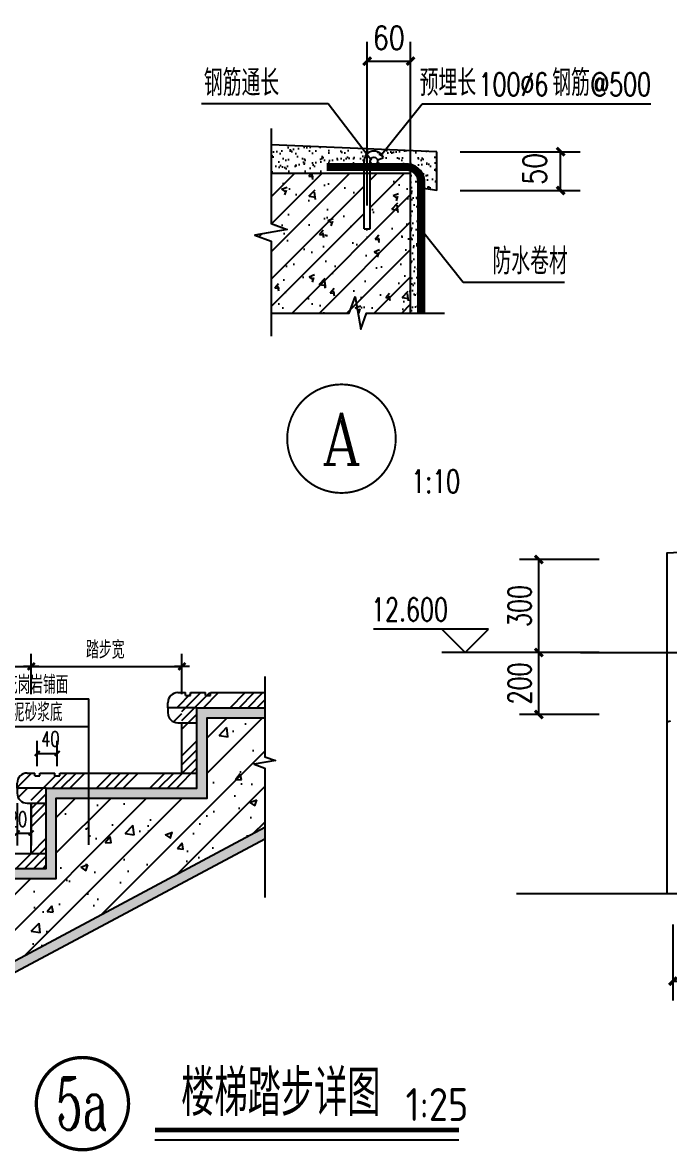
# Model space of a CAD drawing. Extents: x 79570 to 678837, y -1139230 to -612789.
# Drawn here: x 614272 to 618444, y -796054 to -788775 of the extents above; entities that cross this region are included whole.
import ezdxf
from ezdxf.enums import TextEntityAlignment as Align

# ---------------------------------------------------------------- set-up
doc = ezdxf.new("R2010")
doc.units = 0
doc.header["$LTSCALE"] = 1000
doc.header["$MEASUREMENT"] = 0
doc.linetypes.add('DASHED2', pattern=[0.375, 0.25, -0.125])
doc.linetypes.add('DOTE', pattern=[2.42, 2, -0.2, 0.02, -0.2])
for name, color, linetype in [('4', 4, 'Continuous'), ('A-剖-0.20mm.......SECT-L04', 42, 'Continuous'), ('A-剖-填充.........SECT-PATT', 156, 'Continuous'), ('A-立-线.18........ELEV-L.18', 153, 'Continuous'), ('A-通-结构剖线.....COMM-STRU-SECT', 20, 'Continuous'), ('A-通-轴线.........COMM-GRID', 27, 'DOTE'), ('A_FINISH', 54, 'Continuous'), ('AXIS', 3, 'Continuous'), ('DIM_ELEV', 3, 'Continuous'), ('DIM_LEAD', 3, 'Continuous'), ('DIM_SYMB', 3, 'Continuous'), ('PUB_DIM', 3, 'Continuous'), ('PUB_TEXT', 7, 'Continuous'), ('RAIL', 163, 'Continuous'), ('WALL', 255, 'Continuous'), ('防水层', 6, 'Continuous')]:
    doc.layers.add(name, color=color, linetype=linetype)
doc.styles.add('_DIMTXT', font='simplex.shx', dxfattribs={"width": 0.7, "bigfont": 'hztxt.shx'})
doc.styles.add('_HZTXT', font='txt.shx', dxfattribs={"width": 0.8, "bigfont": 'hztxt.shx'})
doc.styles.add('_TCH_DIM', font='SIMPLEX', dxfattribs={"bigfont": 'GBCBIG'})
doc.styles.add('_TCH_DIM_T3', font='SIMPLEX', dxfattribs={"width": 0.705882, "bigfont": 'GBCBIG'})
doc.styles.add('_TCH_LABEL', font='COMPLEX', dxfattribs={"bigfont": 'GBCBIG'})
doc.styles.add('DIM_FONT', font='simplex.shx', dxfattribs={"width": 0.8, "bigfont": 'gbcbig.shx'})
doc.styles.add('HZA', font='GBENOR', dxfattribs={"bigfont": 'GBCBIG'})
doc.dimstyles.new('_LINEAR$$100', dxfattribs={"dimscale": 100, "dimtxt": 2.7, "dimasz": 1, "dimexe": 2.5, "dimexo": 3, "dimgap": 1, "dimtad": 1, "dimdec": 0, "dimzin": 0, "dimdsep": 46, "dimtxsty": '_DIMTXT', "dimblk": 'ARCHTICK', "dimcen": 0.09, "dimclrt": 7, "dimazin": 2, "dimtfac": 1, "dimtdec": 0, "dimtix": 1, "dimtmove": 2, "dimatfit": 3, "dimldrblk": 'ARCHTICK', "dimfxl": 1, "dimtolj": 1, "dimtzin": 0, "dimarcsym": 0})
doc.dimstyles.new('_TCH_ARCH&&25', dxfattribs={"dimtxt": 74.375, "dimasz": 25, "dimexe": 62.5, "dimexo": 75, "dimgap": 25, "dimtad": 1, "dimdec": 0, "dimzin": 0, "dimdsep": 46, "dimtxsty": '_TCH_DIM_T3', "dimblk": 'ARCHTICK', "dimcen": 0.09, "dimclrt": 7, "dimazin": 2, "dimtfac": 1, "dimtdec": 0, "dimtix": 1, "dimtmove": 2, "dimatfit": 3, "dimfxl": 1, "dimtolj": 1, "dimtzin": 0, "dimarcsym": 0})
doc.dimstyles.new('DIMN25', dxfattribs={"dimscale": 0.25, "dimtxt": 300, "dimasz": 100, "dimexe": 250, "dimexo": 300, "dimgap": 150, "dimtad": 1, "dimdec": 0, "dimzin": 0, "dimdsep": 46, "dimtxsty": 'DIM_FONT', "dimblk": 'ARCHTICK', "dimcen": 0.09, "dimclrt": 7, "dimazin": 2, "dimtfac": 1, "dimtdec": 0, "dimtix": 1, "dimtmove": 2, "dimatfit": 3, "dimldrblk": 'ARCHTICK', "dimfxl": 1, "dimtolj": 1, "dimtzin": 0, "dimarcsym": 0})
pattern_1 = [(45, (-353737.4, 145105.34), (-530.3301, 530.3301), []), (45, (-353560.65, 145105.34), (-530.3301, 530.3301), []), (45, (-353383.9, 145105.34), (-530.3301, 530.3301), []), (45, (-353207.1, 145105.34), (-530.3301, 530.3301), [])]

# ---------------------------------------------------------------- blocks, each defined once
blk = doc.blocks.new('_DIMX')
blk.add_line((-150, 0), (150, 0))
at = {"const_width": 50}
blk.add_lwpolyline([(-70, -70), (70, 70)], dxfattribs=at)
blk = doc.blocks.new('_ArchTick')
at = {"color": 0, "linetype": 'ByBlock', "const_width": 0.4}
blk.add_lwpolyline([(-0.5, -0.5), (0.5, 0.5)], dxfattribs=at)
blk = doc.blocks.new('*D76')
at = {"layer": 'Defpoints', "color": 0, "transparency": 16777216}
for p in [(4520, 4091), (4120, 3539), (4520, 3539)]:
    blk.add_point(p, dxfattribs=at)
at = {"layer": 'PUB_DIM', "color": 0, "lineweight": -2, "transparency": 16777216}
for p, q in [((4120, 3839), (4120, 4341)), ((4520, 3839), (4520, 4341)), ((4120, 4091), (4520, 4091))]:
    blk.add_line(p, q, dxfattribs=at)
at = {"layer": 'PUB_DIM', "color": 0, "lineweight": -2, "transparency": 16777216, "xscale": 100, "yscale": 100, "zscale": 100, "rotation": 180}
blk.add_blockref('_ArchTick', (4120, 4091), dxfattribs=at)
at = {"layer": 'PUB_DIM', "color": 0, "lineweight": -2, "transparency": 16777216, "xscale": 100, "yscale": 100, "zscale": 100}
blk.add_blockref('_ArchTick', (4520, 4091), dxfattribs=at)
at = {"layer": 'PUB_DIM', "color": 7, "transparency": 16777216, "insert": (4384, 4378), "char_height": 300, "attachment_point": 5, "style": '_DIMTXT'}
blk.add_mtext('\\A1;40', dxfattribs=at)
blk = doc.blocks.new('*D77')
at = {"layer": 'Defpoints', "color": 0, "transparency": 16777216}
for p in [(3720, 3400), (4000, 3400), (4000, 2506)]:
    blk.add_point(p, dxfattribs=at)
at = {"layer": 'PUB_DIM', "color": 0, "lineweight": -2, "transparency": 16777216}
for p, q in [((3720, 3100), (3720, 2256)), ((4000, 3100), (4000, 2256)), ((3720, 2506), (4000, 2506))]:
    blk.add_line(p, q, dxfattribs=at)
at = {"layer": 'PUB_DIM', "color": 0, "lineweight": -2, "transparency": 16777216, "xscale": 100, "yscale": 100, "zscale": 100, "rotation": 180}
blk.add_blockref('_ArchTick', (3720, 2506), dxfattribs=at)
at = {"layer": 'PUB_DIM', "color": 0, "lineweight": -2, "transparency": 16777216, "xscale": 100, "yscale": 100, "zscale": 100}
blk.add_blockref('_ArchTick', (4000, 2506), dxfattribs=at)
at = {"layer": 'PUB_DIM', "color": 7, "transparency": 16777216, "insert": (3738, 2782), "char_height": 300, "attachment_point": 5, "style": '_DIMTXT'}
blk.add_mtext('\\A1;20', dxfattribs=at)
blk = doc.blocks.new('*D3628')
at = {"layer": 'Defpoints', "color": 0, "transparency": 16777216}
for p in [(623300.8, -849346.4), (623550.8, -849346.4), (623550.8, -849603.8)]:
    blk.add_point(p, dxfattribs=at)
at = {"layer": 'PUB_DIM', "color": 0, "lineweight": -2, "transparency": 16777216}
for p, q in [((623300.8, -849421.4), (623300.8, -849666.3)), ((623550.8, -849421.4), (623550.8, -849666.3)), ((623300.8, -849603.8), (623550.8, -849603.8))]:
    blk.add_line(p, q, dxfattribs=at)
at = {"layer": 'PUB_DIM', "color": 0, "lineweight": -2, "transparency": 16777216, "xscale": 25, "yscale": 25, "zscale": 25, "rotation": 180}
blk.add_blockref('_ArchTick', (623300.8, -849603.8), dxfattribs=at)
at = {"layer": 'PUB_DIM', "color": 0, "lineweight": -2, "transparency": 16777216, "xscale": 25, "yscale": 25, "zscale": 25}
blk.add_blockref('_ArchTick', (623550.8, -849603.8), dxfattribs=at)
at = {"layer": 'PUB_DIM', "color": 7, "transparency": 16777216, "insert": (623425.8, -849541.6), "char_height": 74.38, "attachment_point": 5, "style": '_TCH_DIM_T3'}
blk.add_mtext('\\A1;250', dxfattribs=at)
blk = doc.blocks.new('*D3630')
at = {"layer": 'Defpoints', "color": 0, "transparency": 16777216}
for p in [(622868.3, -848544), (623137.6, -848544), (623137.6, -848744)]:
    blk.add_point(p, dxfattribs=at)
at = {"layer": 'PUB_DIM', "color": 0, "lineweight": -2, "transparency": 16777216}
for p, q in [((623062.6, -848544), (622805.8, -848544)), ((622868.3, -848744), (622868.3, -848544)), ((623062.6, -848744), (622805.8, -848744))]:
    blk.add_line(p, q, dxfattribs=at)
at = {"layer": 'PUB_DIM', "color": 0, "lineweight": -2, "transparency": 16777216, "xscale": 25, "yscale": 25, "zscale": 25}
for p, rotation in [((622868.3, -848544), 90), ((622868.3, -848744), 270)]:
    blk.add_blockref('_ArchTick', p, dxfattribs=dict(at, rotation=rotation))
at = {"layer": 'PUB_DIM', "color": 7, "transparency": 16777216, "insert": (622806.1, -848644), "char_height": 74.38, "attachment_point": 5, "rotation": 90, "style": '_TCH_DIM_T3'}
blk.add_mtext('\\A1;200', dxfattribs=at)
blk = doc.blocks.new('*D3631')
at = {"layer": 'Defpoints', "color": 0, "transparency": 16777216}
for p in [(622868.3, -848244), (623137.6, -848244), (623137.6, -848544)]:
    blk.add_point(p, dxfattribs=at)
at = {"layer": 'PUB_DIM', "color": 0, "lineweight": -2, "transparency": 16777216}
for p, q in [((623062.6, -848244), (622805.8, -848244)), ((622868.3, -848544), (622868.3, -848244)), ((623062.6, -848544), (622805.8, -848544))]:
    blk.add_line(p, q, dxfattribs=at)
at = {"layer": 'PUB_DIM', "color": 0, "lineweight": -2, "transparency": 16777216, "xscale": 25, "yscale": 25, "zscale": 25}
for p, rotation in [((622868.3, -848244), 90), ((622868.3, -848544), 270)]:
    blk.add_blockref('_ArchTick', p, dxfattribs=dict(at, rotation=rotation))
at = {"layer": 'PUB_DIM', "color": 7, "transparency": 16777216, "insert": (622806.1, -848394), "char_height": 74.38, "attachment_point": 5, "rotation": 90, "style": '_TCH_DIM_T3'}
blk.add_mtext('\\A1;300', dxfattribs=at)
blk = doc.blocks.new('*D172')
at = {"layer": 'Defpoints', "color": 0, "transparency": 16777216}
for p in [(-4887110.3, -2036040.3), (-4887250.3, -2036580.6), (-4887110.3, -2036580.6)]:
    blk.add_point(p, dxfattribs=at)
at = {"layer": 'PUB_DIM', "color": 0, "lineweight": -2, "transparency": 16777216}
for p, q in [((-4887250.3, -2036505.6), (-4887250.3, -2035977.8)), ((-4887110.3, -2036505.6), (-4887110.3, -2035977.8)), ((-4887250.3, -2036040.3), (-4887110.3, -2036040.3))]:
    blk.add_line(p, q, dxfattribs=at)
at = {"layer": 'PUB_DIM', "color": 0, "lineweight": -2, "transparency": 16777216, "xscale": 25, "yscale": 25, "zscale": 25, "rotation": 180}
blk.add_blockref('_ArchTick', (-4887250.3, -2036040.3), dxfattribs=at)
at = {"layer": 'PUB_DIM', "color": 0, "lineweight": -2, "transparency": 16777216, "xscale": 25, "yscale": 25, "zscale": 25}
blk.add_blockref('_ArchTick', (-4887110.3, -2036040.3), dxfattribs=at)
at = {"layer": 'PUB_DIM', "color": 7, "transparency": 16777216, "insert": (-4887180.3, -2035965.3), "char_height": 75, "attachment_point": 5, "style": 'DIM_FONT'}
blk.add_mtext('\\A1;60', dxfattribs=at)
blk = doc.blocks.new('*D173')
at = {"layer": 'Defpoints', "color": 0, "transparency": 16777216}
for p in [(-4887025.3, -2036332.5), (-4886626.2, -2036332.5), (-4887025.3, -2036457.5)]:
    blk.add_point(p, dxfattribs=at)
at = {"layer": 'PUB_DIM', "color": 0, "lineweight": -2, "transparency": 16777216}
for p, q in [((-4886950.3, -2036332.5), (-4886563.7, -2036332.5)), ((-4886626.2, -2036457.5), (-4886626.2, -2036332.5)), ((-4886950.3, -2036457.5), (-4886563.7, -2036457.5))]:
    blk.add_line(p, q, dxfattribs=at)
at = {"layer": 'PUB_DIM', "color": 0, "lineweight": -2, "transparency": 16777216, "xscale": 25, "yscale": 25, "zscale": 25}
for p, rotation in [((-4886626.2, -2036332.5), 90), ((-4886626.2, -2036457.5), 270)]:
    blk.add_blockref('_ArchTick', p, dxfattribs=dict(at, rotation=rotation))
at = {"layer": 'PUB_DIM', "color": 7, "transparency": 16777216, "insert": (-4886709.7, -2036387.7), "char_height": 75, "attachment_point": 5, "rotation": 90, "style": 'DIM_FONT'}
blk.add_mtext('\\A1;50', dxfattribs=at)
blk = doc.blocks.new('L3')
h = blk.add_hatch()
h.set_pattern_fill('ANSI34', color=8, scale=1000, style=0)
h.set_pattern_definition([(45, (-144320.3, 45024.85), (-530.33, 530.33), []), (45, (-144143.55, 45024.85), (-530.33, 530.33), []), (45, (-143966.8, 45024.85), (-530.33, 530.33), []), (45, (-143790, 45024.85), (-530.33, 530.33), [])])
h.paths.add_polyline_path([(1300, 1800), (1000, 1800), (1000, 500), (1300, 500)])
h.paths.add_polyline_path([(0, 500), (0, 200), (1300, 200), (1300, 500)])
h.paths.add_polyline_path([(4300, 3400), (4000, 3400), (4000, 2100), (4300, 2100)])
h.paths.add_polyline_path([(7000, 3700), (7300, 3700), (7300, 5000), (7000, 5000)])
h.paths.add_polyline_path([(6920, 5300, 0.4142136), (6720, 5100), (6720, 5000), (7300, 5000), (8650.2, 5000), (8650.2, 5300)])
edge = h.paths.add_edge_path()
edge.add_line((4070, 3643), (4070, 3700))
edge.add_line((4070, 3700), (3920, 3700))
edge.add_arc((3920, 3500), 200, 90, 180)
edge.add_line((3720, 3500), (3720, 3400))
edge.add_line((3720, 3400), (7300, 3400))
edge.add_line((7300, 3400), (7300, 3700))
edge.add_line((7300, 3700), (4570, 3700))
edge.add_line((4570, 3700), (4570, 3643))
edge.add_line((4570, 3643), (4470, 3643))
edge.add_line((4470, 3643), (4470, 3700))
edge.add_line((4470, 3700), (4170, 3700))
edge.add_line((4170, 3700), (4170, 3643))
edge.add_line((4170, 3643), (4070, 3643))
edge = h.paths.add_edge_path()
edge.add_line((1570, 2100), (1570, 2043))
edge.add_line((1570, 2043), (1490, 2043))
edge.add_line((1490, 2043), (1490, 2100))
edge.add_line((1490, 2100), (920, 2100))
edge.add_arc((920, 1900), 200, 90, 180)
edge.add_line((720, 1900), (720, 1800))
edge.add_line((720, 1800), (4300, 1800))
edge.add_line((4300, 1800), (4300, 2100))
edge.add_line((4300, 2100), (1570, 2100))
h = blk.add_hatch()
h.set_pattern_fill('AR-SAND', color=256, scale=100, style=0)
h.set_pattern_definition([(37.5, (-144320.32, 45024.85), (-6.29934, 192.68238), [0, -152, 0, -170, 0, -162.5]), (7.5, (-144320.32, 45024.85), (176.97767, 282.2146), [0, -82, 0, -137, 0, -52.5]), (327.5, (-144443.32, 45024.85), (311.41419, 0.5659), [0, -50, 0, -180, 0, -235]), (317.5, (-144443.32, 45024.85), (300.61266, 87.76756), [0, -25, 0, -118, 0, -135])])
h.paths.add_polyline_path([(4500, 3200), (7500, 3200), (7500, 4800), (8650.2, 4800), (8650.2, 5000), (7300, 5000), (7300, 3400), (4300, 3400), (4300, 1800), (1300, 1800), (1300, 200), (0, 200), (0, 0), (1500, 0), (1500, 1600), (4500, 1600)])
h = blk.add_hatch()
h.set_pattern_fill('ANSI34', color=8, scale=1000, style=0)
h.set_pattern_definition(pattern_1)
h.paths.add_polyline_path([(7000, 5000), (6720, 5000), (6720, 4900, 0.4142136), (6920, 4700), (7000, 4700)])
h = blk.add_hatch()
h.set_pattern_fill('ANSI34', color=8, scale=1000, style=0)
h.set_pattern_definition(pattern_1)
h.paths.add_polyline_path([(4000, 3400), (3720, 3400), (3720, 3300, 0.4142136), (3920, 3100), (4000, 3100)])
h = blk.add_hatch()
h.set_pattern_fill('AR-SAND', color=256, scale=100, style=0)
h.set_pattern_definition([(37.5, (-144320.32, 38062.65), (-6.29934, 192.68238), [0, -152, 0, -170, 0, -162.5]), (7.5, (-144320.32, 38062.65), (176.97767, 282.2146), [0, -82, 0, -137, 0, -52.5]), (327.5, (-144443.32, 38062.65), (311.41419, 0.5659), [0, -50, 0, -180, 0, -235]), (317.5, (-144443.32, 38062.65), (300.61266, 87.76756), [0, -25, 0, -118, 0, -135])])
h.paths.add_polyline_path([(8650.2, 2386.8), (8650.2, 2613.5), (0, -2000), (0, -2226.7)])
h = blk.add_hatch()
h.set_pattern_fill('ANSI34', color=8, scale=1000, style=0)
h.set_pattern_definition(pattern_1)
h.paths.add_polyline_path([(1000, 1800), (720, 1800), (720, 1700, 0.4142136), (920, 1500), (1000, 1500)])
at = {"layer": 'RAIL'}
h = blk.add_hatch(dxfattribs=at)
h.set_pattern_fill('钢筋混凝土', color=8, scale=100, style=0)
h.set_pattern_definition([(45, (-467490.9, -134740.1), (-353.5534, 353.5534), []), (50, (-467490.9, -134740.1), (1434.5204, -125.5043), [150, -1650]), (355, (-467490.9, -134740.1), (-277.5027, 1504.3843), [120, -1320]), (100.4514, (-467371.3, -134750.6), (1157.0188, 1378.879), [127.4804, -1402.2842]), (46.1842, (-467490.9, -134340.1), (2134.482, -331.038), [225, -2475]), (96.6356, (-467313, -134367.7), (1869.325, 1948.236), [191.221, -2103.426]), (351.1842, (-467490.9, -134340.1), (1869.324, 1948.237), [180, -1980]), (21, (-467290.9, -134440.1), (1193.814, -805.2378), [150, -1650]), (326, (-467290.9, -134440.1), (486.6307, 1450.3), [120, -1320]), (71.4514, (-467191.4, -134507.2), (1680.4453, 645.061), [127.4804, -1402.2842]), (37.5, (-467490.9, -134740.1), (24.3197, 665.7877), [0, -1304, 0, -1340, 0, -1325]), (7.5, (-467490.9, -134740.1), (526.1391, 788.8234), [0, -764, 0, -1274, 0, -505]), (327.5, (-467936.9, -134740.1), (1067.6449, -45.10974), [0, -500, 0, -1560, 0, -2070]), (317.5, (-468136.9, -134740.1), (1166.3723, 200.21), [0, -650, 0, -1036, 0, -1470])])
h.paths.add_polyline_path([(4500, 1600), (1500, 1600), (1500, 0), (0, 0), (0, -789.1), (210, -865.6), (0, -902.6), (0, -2000), (8650.2, 2613.5), (8650.2, 3800), (8440.2, 3874.5), (8650.2, 3911.6), (8650.2, 4800), (7500, 4800), (7500, 3200), (4500, 3200)])
at = {"color": 4}
for p, q in [((6920, 5300), (7070, 5300)), ((7170, 5300), (7470, 5300)), ((7570, 5300), (8650.2, 5300)), ((6720, 5000), (6720, 5100)), ((6720, 5000), (6720, 5100)), ((6720, 5000), (6720, 4900)), ((7300, 5000), (6720, 5000)), ((6920, 4700), (7300, 4700)), ((7000, 3700), (7000, 4700)), ((3920, 3700), (4070, 3700)), ((4170, 3700), (4470, 3700)), ((4170, 3700), (4470, 3700)), ((4570, 3700), (7300, 3700)), ((3720, 3400), (3720, 3500)), ((3720, 3400), (3720, 3500)), ((4300, 3400), (3720, 3400)), ((3720, 3400), (3720, 3300)), ((3920, 3100), (4300, 3100)), ((4000, 2100), (4000, 3100)), ((8650.2, 2386.8), (0, -2226.7)), ((920, 2100), (1070, 2100)), ((1170, 2100), (1470, 2100)), ((1570, 2100), (4300, 2100)), ((720, 1800), (720, 1900)), ((720, 1800), (720, 1700)), ((1300, 1800), (720, 1800)), ((920, 1500), (1300, 1500)), ((1000, 500), (1000, 1500)), ((0, 500), (1000, 500))]:
    blk.add_line(p, q, dxfattribs=at)
for p, q in [((7300, 5000), (6720, 5000)), ((7300, 5000), (6720, 5000)), ((4300, 3400), (3720, 3400)), ((4300, 3400), (3720, 3400)), ((1300, 1800), (720, 1800))]:
    blk.add_line(p, q)
blk.add_lwpolyline([(0, 200), (1300, 200), (1300, 1800), (4300, 1800), (4300, 3400), (7300, 3400), (7300, 5000), (8650.2, 5000)], dxfattribs=at)
for centre, start, end in [((6920, 5100), 90, 180), ((6920, 4900), 180, 270), ((3920, 3500), 90, 180), ((3920, 3300), 180, 270), ((920, 1900), 90, 180), ((920, 1700), 180, 270)]:
    blk.add_arc(centre, 200, start, end, dxfattribs=at)
at = {"layer": '4'}
for p, q in [((7070, 5243), (7070, 5300)), ((7070, 5243), (7170, 5243)), ((7170, 5243), (7170, 5300)), ((7470, 5243), (7470, 5300)), ((7470, 5243), (7570, 5243)), ((7570, 5243), (7570, 5300)), ((4070, 3643), (4070, 3700)), ((4070, 3643), (4170, 3643)), ((4170, 3643), (4170, 3700)), ((4470, 3643), (4470, 3700)), ((4470, 3643), (4570, 3643)), ((4570, 3643), (4570, 3700)), ((1070, 2043), (1070, 2100)), ((1070, 2043), (1170, 2043)), ((1170, 2043), (1170, 2100)), ((1470, 2043), (1470, 2100)), ((1470, 2043), (1570, 2043)), ((1570, 2043), (1570, 2100))]:
    blk.add_line(p, q, dxfattribs=at)
at = {"layer": 'AXIS'}
for p, q in [((7470, 5243), (7570, 5243)), ((4470, 3643), (4570, 3643)), ((1470, 2043), (1570, 2043))]:
    blk.add_line(p, q, dxfattribs=at)
at = {"layer": 'PUB_DIM'}
for p, q in [((1000, 5270), (1000, 6070.5)), ((4000, 5270), (4000, 6070.5)), ((4000, 5270), (4000, 6070.5)), ((7000, 5270), (7000, 6070.5)), ((1000, 5820.5), (4000, 5820.5)), ((1001, 5820.5), (1000, 5820.5)), ((3999, 5820.5), (3998, 5820.5)), ((3999, 5820.5), (3998, 5820.5)), ((4000, 5820.5), (6956.4, 5820.5)), ((4000, 5820.5), (4000, 5820.5)), ((4001, 5820.5), (4002, 5820.5)), ((4001, 5820.5), (4002, 5820.5)), ((7001, 5820.5), (7002, 5820.5)), ((2676.8, 5178.2, 0), (5144.8, 5178.2, 0)), ((5144.8, 2274.2, 0), (5144.8, 5178.2, 0)), ((65.4, 5094.7), (-735.1, 5094.7)), ((-485.1, 5095.7), (-485.1, 5096.7)), ((-485.1, 3694.7), (-485.1, 5094.7)), ((2676.8, 4628.2, 0), (5144.8, 4628.2, 0)), ((65.4, 3694.7), (-735.1, 3694.7)), ((65.4, 3694.7), (-735.1, 3694.7)), ((-485.1, 3695.7), (-485.1, 3696.7)), ((-485.1, 2094.7), (-485.1, 3694.7)), ((-485.1, 3693.7), (-485.1, 3692.7)), ((123.3, 3065.4, 0), (1394.6, 3065.4, 0)), ((1394.6, 3065.4, 0), (1120, 2043)), ((1520, 2043), (1394.6, 3065.4, 0)), ((65.4, 2094.7), (-735.1, 2094.7)), ((65.4, 2094.7), (-735.1, 2094.7)), ((-485.1, 2095.7), (-485.1, 2096.7)), ((-485.1, 500), (-485.1, 2094.7)), ((-485.1, 2093.7), (-485.1, 2092.7)), ((65.4, 500), (-735.1, 500)), ((-485.1, 499), (-485.1, 498))]:
    blk.add_line(p, q, dxfattribs=at)
at = {"layer": 'PUB_DIM', "elevation": 0}
for points in [[(8650.2, 5618.7), (8650.2, 4025), (8860.2, 3948.6), (8440.2, 3874.5), (8650.2, 3800), (8650.2, 1222.7)], [(0, 836.3), (0, -789.1), (210, -865.6), (-210, -939.6), (0, -1014.1), (0, -2512.7)]]:
    blk.add_lwpolyline(points, dxfattribs=at)
at = {"layer": 'PUB_DIM'}
for p in [(4000, 5820.5), (4000, 5820.5), (7000, 5820.5), (-485.1, 5094.7), (-485.1, 3694.7), (-485.1, 2094.7)]:
    blk.add_point(p, dxfattribs=at)
at = {"layer": 'WALL', "linetype": 'Continuous'}
blk.add_line((8650.2, 2613.5), (0, -2000), dxfattribs=at)
blk.add_lwpolyline([(0, 0), (1500, 0), (1500, 1600), (4500, 1600), (4500, 3200), (7500, 3200), (7500, 4800), (8650.2, 4800)], dxfattribs=at)
at = {"layer": 'PUB_DIM'}
for p in [(1002, 5820.5), (4000, 5820.5), (4000, 5820.5)]:
    blk.add_blockref('_DIMX', p, dxfattribs=at)
for p, rotation in [((4000, 5820.5), 180), ((4000, 5820.5), 180), ((7000, 5820.5), 180), ((-485.1, 5094.7), 270), ((-485.1, 3694.7), 90), ((-485.1, 3694.7), 270), ((-485.1, 2094.7), 90), ((-485.1, 2094.7), 270), ((-485.1, 500), 90)]:
    blk.add_blockref('_DIMX', p, dxfattribs=dict(at, rotation=rotation))
at = {"layer": 'PUB_TEXT'}
for s, height, style, width, p in [('踏步宽', 350, '_HZTXT', 0.73, (2034.9, 5977.5)), ('踏步宽', 350, '_HZTXT', 0.73, (5090.8, 5977.5)), ('20厚花岗岩铺面', 360, '_DIMTXT', 0.7, (2794.4, 5278.2, 0)), ('1:2水泥砂浆底', 360, '_DIMTXT', 0.7, (2825.1, 4728.2, 0)), ('拉毛防滑', 360, '_DIMTXT', 0.7, (228.1, 3152.9, 0))]:
    blk.add_text(s, height=height, dxfattribs=dict(at, style=style, width=width)).set_placement(p)
at = {"layer": 'PUB_TEXT', "style": '_HZTXT', "width": 0.73}
for p in [(-619.9, 4078.1, 0), (-619.9, 2540.6, 0), (-619.9, 943.3, 0)]:
    blk.add_text('踏步高', height=350, rotation=90, dxfattribs=at).set_placement(p)
at = {"layer": 'PUB_DIM'}
for base, p1, p2, text, picture, middle in [((4520, 4091.2), (4120, 3538.6), (4520, 3538.6), '40', '*D76', (4384.5, 4378.2)), ((4000, 2506.1), (3720, 3400), (4000, 3400), '20', '*D77', (3738.2, 2782.5))]:
    dim = blk.add_linear_dim(base=base, p1=p1, p2=p2, angle=0, text=text, dimstyle='_LINEAR$$100', dxfattribs=at)
    dim.commit()
    dim.dimension.update_dxf_attribs({"geometry": picture, "text_midpoint": middle, "dimtype": 129})
blk = doc.blocks.new('jie9')
at = {"layer": 'A-剖-0.20mm.......SECT-L04'}
blk.add_lwpolyline([(623580.8, -848218.9), (623410.6, -848217), (623410.8, -848216.9), (623280.8, -848224), (623280.8, -848767.2), (623292.5, -848764)], dxfattribs=at)
at = {"layer": 'A-立-线.18........ELEV-L.18'}
blk.add_line((623280.8, -848767.2), (623280.8, -849322.5), dxfattribs=at)
at = {"layer": 'A-通-轴线.........COMM-GRID', "linetype": 'DOTE', "ltscale": 0.25}
blk.add_line((623003.1, -848544), (624308.1, -848544), dxfattribs=at)
at = {"layer": 'DIM_ELEV'}
for p, q in [((622705.8, -848469), (622335.1, -848469)), ((622630.8, -848544), (622555.8, -848469)), ((622630.8, -848544), (622705.8, -848469)), ((622805.8, -848544), (622555.8, -848544))]:
    blk.add_line(p, q, dxfattribs=at)
at = {"layer": 'DIM_SYMB'}
blk.add_lwpolyline([(624308.1, -849322.5), (623580.2, -849322.5), (623561.1, -849375), (623542.6, -849270), (623523.9, -849322.5), (622796, -849322.5)], dxfattribs=at)
at = {"layer": 'PUB_TEXT', "style": '_TCH_DIM', "width": 0.705882}
blk.add_text('12.600', height=74.38, dxfattribs=at).set_placement((622327.6, -848442.8))
at = {"layer": 'PUB_DIM'}
for p1, p2, distance, picture, middle in [((623137.6, -848544), (623137.6, -848244), 269.4, '*D3631', (622806.1, -848394)), ((623137.6, -848744), (623137.6, -848544), 269.4, '*D3630', (622806.1, -848644)), ((623300.8, -849346.4), (623550.8, -849346.4), -257.4, '*D3628', (623425.8, -849541.6))]:
    dim = blk.add_aligned_dim(p1=p1, p2=p2, distance=distance, dimstyle='_TCH_ARCH&&25', dxfattribs=at)
    dim.commit()
    dim.dimension.update_dxf_attribs({"geometry": picture, "text_midpoint": middle})
blk = doc.blocks.new('3fff')
at = {"layer": 'A-剖-填充.........SECT-PATT'}
h = blk.add_hatch(dxfattribs=at)
h.set_pattern_fill('砂灰土', color=256, scale=20, style=0)
h.set_pattern_definition([(37.5, (-4847172.788, -2122664.112), (-1.259867, 38.536475), [0, -30.4, 0, -34, 0, -32.5]), (7.5, (-4847172.79, -2122664.11), (35.395534, 56.44292), [0, -16.4, 0, -27.4, 0, -10.5]), (327.5, (-4847197.39, -2122664.112), (62.282837, 0.113181), [0, -10, 0, -36, 0, -47]), (317.5, (-4847197.39, -2122664.11), (60.122532, 17.55351), [0, -5, 0, -23.6, 0, -27])])
h.paths.add_polyline_path([(-4887085.3, -2036430), (-4887110.3, -2036402.5), (-4887110.3, -2036852.5), (-4887085.3, -2036852.5)])
h.paths.add_polyline_path([(-4887025.3, -2036332.5), (-4887179.5, -2036326.2), (-4887207.4, -2036346.3, -0.134069), (-4887198, -2036360.3), (-4887216.9, -2036366.7, -0.512528), (-4887228.3, -2036382.5), (-4887112.8, -2036382.5, -0.414214), (-4887075.3, -2036420), (-4887075.3, -2036450), (-4887025.3, -2036457.5)])
h.paths.add_polyline_path([(-4887179.5, -2036326.2), (-4887264.3, -2036322.7), (-4887247.6, -2036344.9, -0.353573), (-4887207.4, -2036346.3)])
h.paths.add_polyline_path([(-4887264.3, -2036322.7), (-4887560.2, -2036310.6), (-4887560.2, -2036402.5), (-4887380.3, -2036402.5), (-4887380.3, -2036382.5), (-4887260.3, -2036382.5), (-4887260.3, -2036372.5, -0.25219), (-4887247.6, -2036344.9)])
h = blk.add_hatch(dxfattribs=at)
h.set_pattern_fill('钢筋混凝土', color=256, scale=25, style=0)
h.set_pattern_definition([(45, (-11577800.766, 1497906.74), (-44.1941738, 44.1941738), []), (50, (-11577800.77, 1497906.74), (179.3150457, -15.6880337), [18.75, -206.25]), (355, (-11577800.77, 1497906.74), (-34.6878334, 188.0480334), [15, -165]), (100.4514, (-11577785.82, 1497905.44), (144.6273454, 172.3598855), [15.9350475, -175.285528]), (46.1842, (-11577800.77, 1497956.74), (266.810262, -41.3797536), [28.125, -309.375]), (96.6356, (-11577778.53, 1497953.3), (233.665676, 243.529468), [23.902572, -262.92825]), (351.1842, (-11577800.77, 1497956.74), (233.665486, 243.52965), [22.5, -247.5]), (21, (-11577775.77, 1497944.24), (149.226763, -100.6547227), [18.75, -206.25]), (326, (-11577775.77, 1497944.24), (60.828833, 181.2875113), [15, -165]), (71.4514, (-11577763.33, 1497935.85), (210.055657, 80.632624), [15.9350475, -175.285528]), (37.5, (-11577800.766, 1497906.74), (3.03996383, 83.22346346), [0, -163, 0, -167.5, 0, -165.625]), (7.5, (-11577800.77, 1497906.74), (65.7673844, 98.602928), [0, -95.5, 0, -159.25, 0, -63.125]), (327.5, (-11577856.516, 1497906.74), (133.45560904, -5.63871793), [0, -62.5, 0, -195, 0, -258.75]), (317.5, (-11577881.52, 1497906.74), (145.7965423, 25.0262456), [0, -81.25, 0, -129.5, 0, -183.75])])
h.paths.add_polyline_path([(-4887110.3, -2036402.5), (-4887240.3, -2036402.5), (-4887240.3, -2036580.6), (-4887260.3, -2036580.6), (-4887260.3, -2036402.5), (-4887560.2, -2036402.5), (-4887560.2, -2036564.4), (-4887507.7, -2036583.5), (-4887612.7, -2036602), (-4887560.2, -2036620.6), (-4887560.2, -2036852.5), (-4887345.9, -2036852.5), (-4887326.7, -2036800), (-4887308.2, -2036905), (-4887289.6, -2036852.5), (-4887110.3, -2036852.5)])
at = {"layer": 'A-通-结构剖线.....COMM-STRU-SECT'}
for p, q in [((-4887110.3, -2036402.5), (-4887560.2, -2036402.5)), ((-4887110.3, -2036852.5), (-4887110.3, -2036402.5))]:
    blk.add_line(p, q, dxfattribs=at)
at = {"layer": 'A_FINISH'}
for p, q in [((-4887025.3, -2036332.5), (-4887560.2, -2036310.6)), ((-4887025.3, -2036457.5), (-4887025.3, -2036332.5)), ((-4887025.3, -2036457.5), (-4887075.3, -2036450))]:
    blk.add_line(p, q, dxfattribs=at)
at = {"layer": 'DIM_LEAD'}
for p, q in [((-4887376.1, -2036177.7), (-4887784.3, -2036177.7)), ((-4887235.9, -2036361.2), (-4887376.1, -2036177.7)), ((-4887207.4, -2036346.3), (-4887072.3, -2036177.7)), ((-4887072.3, -2036177.7), (-4886335.4, -2036177.7)), ((-4887075.3, -2036583.9), (-4886940.2, -2036752.6)), ((-4886940.2, -2036752.6), (-4886613.6, -2036752.6))]:
    blk.add_line(p, q, dxfattribs=at)
at = {"layer": 'PUB_DIM'}
for points in [[(-4887560.2, -2036257.5), (-4887560.2, -2036564.4), (-4887507.7, -2036583.5), (-4887612.7, -2036602), (-4887560.2, -2036620.6), (-4887560.2, -2036927.5)], [(-4887560.2, -2036852.5), (-4887308.4, -2036852.5), (-4887289.2, -2036800), (-4887270.7, -2036905), (-4887252.1, -2036852.5), (-4887000.3, -2036852.5)]]:
    blk.add_lwpolyline(points, dxfattribs=at)
at = {"layer": 'WALL'}
for p, q in [((-4887260.3, -2036580.6), (-4887260.3, -2036364.4)), ((-4887240.3, -2036580.6), (-4887240.3, -2036361.1)), ((-4887216.9, -2036358.5), (-4887198, -2036352.2)), ((-4887260.3, -2036580.6), (-4887240.3, -2036580.6))]:
    blk.add_line(p, q, dxfattribs=at)
blk.add_circle((-4887228.3, -2036362.4), 12, dxfattribs=at)
blk.add_arc((-4887228.3, -2036362.4), 32, 18.5457, 183.5958, dxfattribs=at)
at = {"layer": '防水层', "linetype": 'DASHED2', "ltscale": 0.15, "const_width": 10}
for points in [[(-4887070.3, -2036852.5), (-4887070.3, -2036430, 0.414214), (-4887122.8, -2036377.5), (-4887380.3, -2036377.5)], [(-4887080.3, -2036852.5), (-4887080.3, -2036430, 0.414214), (-4887122.8, -2036387.5), (-4887380.3, -2036387.5)]]:
    blk.add_lwpolyline(points, format="xyb", dxfattribs=at)
at = {"layer": '防水层'}
for points in [[(-4887065.3, -2036852.5), (-4887065.3, -2036430, 0.414214), (-4887122.8, -2036372.5), (-4887380.3, -2036372.5)], [(-4887075.3, -2036852.5), (-4887075.3, -2036430, 0.414214), (-4887122.8, -2036382.5), (-4887380.3, -2036382.5)], [(-4887085.3, -2036852.5), (-4887085.3, -2036430, 0.414214), (-4887122.8, -2036392.5), (-4887380.3, -2036392.5)]]:
    blk.add_lwpolyline(points, format="xyb", dxfattribs=at)
at = {"layer": 'PUB_TEXT', "style": '_TCH_DIM'}
for s, p in [('钢筋通长', (-4887776.8, -2036152.7)), ('预埋长', (-4887080.8, -2036152.7)), ('钢筋', (-4886653.3, -2036152.7)), ('防水卷材', (-4886846.3, -2036727.6))]:
    blk.add_text(s, height=84.4, dxfattribs=at).set_placement(p)
at = {"layer": 'PUB_TEXT', "style": '_TCH_DIM', "width": 0.705882}
for s, p in [('100%%c6', (-4886890.8, -2036152.7)), ('@500', (-4886530.4, -2036152.7))]:
    blk.add_text(s, height=74.38, dxfattribs=at).set_placement(p)
at = {"layer": 'PUB_DIM'}
for base, p1, p2, angle, text, picture, middle in [((-4887110.3, -2036040.3), (-4887250.3, -2036580.6), (-4887110.3, -2036580.6), 0, '60', '*D172', (-4887180.3, -2035965.3)), ((-4886626.2, -2036332.5), (-4887025.3, -2036457.5), (-4887025.3, -2036332.5), 90, '50', '*D173', (-4886709.7, -2036387.7))]:
    dim = blk.add_linear_dim(base=base, p1=p1, p2=p2, angle=angle, text=text, dimstyle='DIMN25', dxfattribs=at)
    dim.commit()
    dim.dimension.update_dxf_attribs({"geometry": picture, "text_midpoint": middle, "dimtype": 129})

msp = doc.modelspace()

# ---------------------------------------------------------------- linework, layer by layer
at = {"layer": 'DIM_SYMB', "const_width": 12.5}
msp.add_lwpolyline([(616678.9, -791457.7, 1), (615978.9, -791457.7, 1)], format="xyb", close=True, dxfattribs=at)
at = {"layer": 'PUB_DIM'}
msp.add_line((615125.8, -795978.6), (617086.2, -795978.6), dxfattribs=at)
at = {"layer": 'PUB_DIM', "const_width": 21.2}
msp.add_lwpolyline([(614955.8, -795745.4, 1), (614360.8, -795745.4, 1)], format="xyb", close=True, dxfattribs=at)
at = {"layer": 'PUB_DIM', "const_width": 29.8}
msp.add_lwpolyline([(615125.8, -795914.9), (617086.2, -795914.9)], dxfattribs=at)

# ---------------------------------------------------------------- block references
at = {"layer": '4'}
for name, p, xscale, yscale, zscale in [('3fff', (10390994.8, 3283057.6), 2, 2, 2), ('jie9', (-628134.8, 904251.8), 2, 2, 2), ('L3', (613031.8, -794812.5), 0.3240000000000001, 0.3240000000000001, 0.3240000000000001)]:
    msp.add_blockref(name, p, dxfattribs=dict(at, xscale=xscale, yscale=yscale, zscale=zscale))

# ---------------------------------------------------------------- texts
at = {"layer": 'PUB_DIM', "color": 7, "style": 'HZA'}
for s, height, p in [('楼梯踏步详图', 297.5, (615295.2, -795825.3)), ('1:25', 212.5, (616742.4, -795857.5))]:
    msp.add_text(s, height=height, dxfattribs=at).set_placement(p)
at = {"layer": 'PUB_TEXT', "style": '_TCH_LABEL'}
msp.add_text('A', height=334.1, dxfattribs=at).set_placement((616201.6, -791624.7), (616456.2, -791624.7), align=Align.FIT)
at = {"layer": 'PUB_TEXT', "style": '_TCH_DIM', "width": 0.705882}
msp.add_text('1:10', height=148.75, dxfattribs=at).set_placement((616778.9, -791807.7))
at = {"layer": 'PUB_TEXT', "style": '_TCH_LABEL', "width": 0.6}
msp.add_text('5a', height=336.58, dxfattribs=at).set_placement((614490, -795913.7), (614826.5, -795913.7), align=Align.FIT)

doc.saveas('drawing.dxf')
